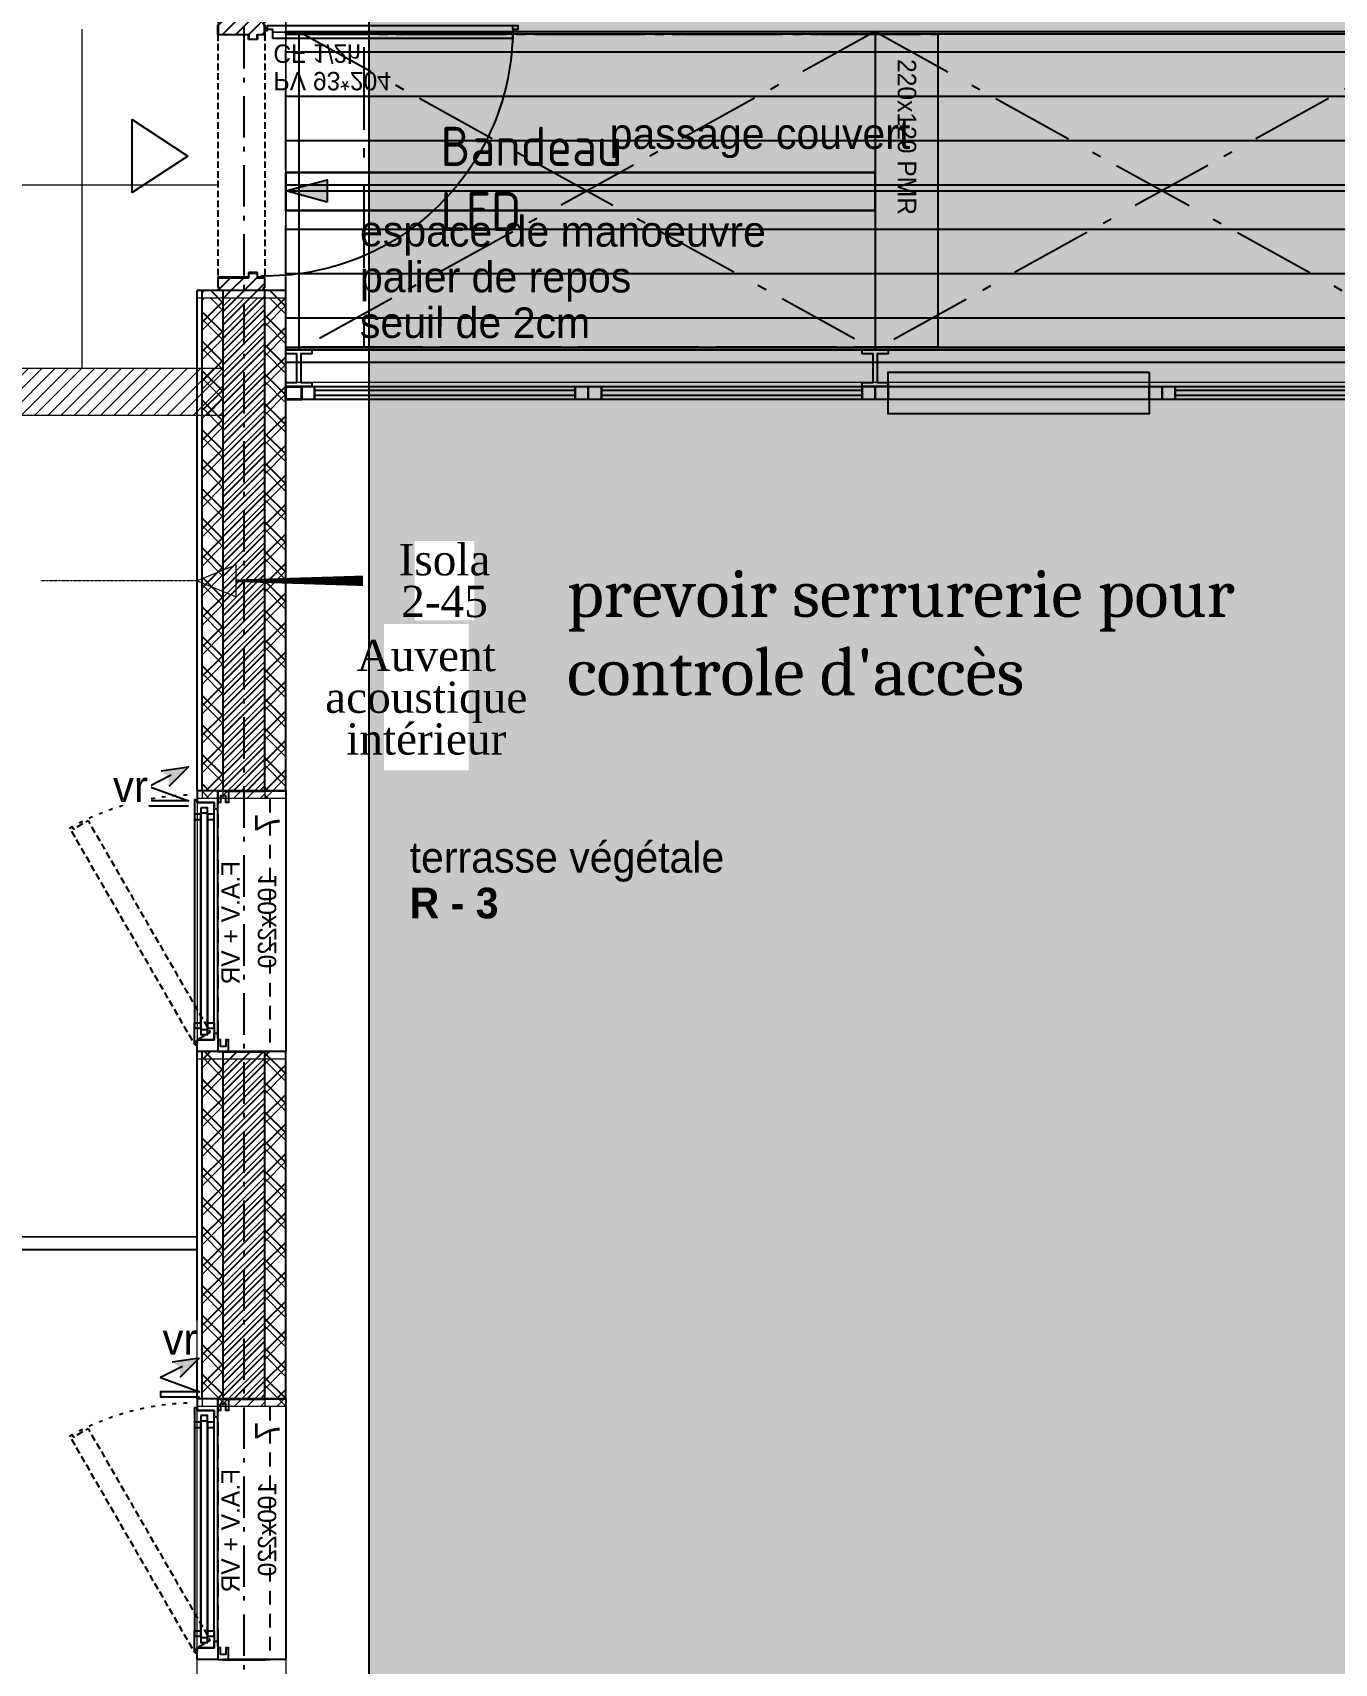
# Model space of a CAD drawing. Header units: centimetres. Extents: x 1724 to 19617, y -6503 to 8072.
# Drawn here: x 7541 to 8041, y 3653 to 4278 of the extents above; entities that cross this region are included whole.
import ezdxf

# ---------------------------------------------------------------- set-up
doc = ezdxf.new("R2010")
doc.units = ezdxf.units.CM
for name, pattern in [('ACAD_ISO03W100', [0.295276, 0.11811, -0.177165]), ('Style de ligne -13', [0.147638, 0.098425, -0.049213]), ('Style de ligne -14', [0.147638, 0.098425, -0.049213]), ('Style de ligne -15', [2.08328, 1.25, -0.41656, 0.13886, -0.27786]), ('Style de ligne -17', [0.347222, 0.20828, -0.138942]), ('Style de ligne -18', [0.164042, 0.054681, -0.109361]), ('Style de ligne -6', [1.04164, 0.625, -0.20828, 0.06943, -0.13893])]:
    doc.linetypes.add(name, pattern=pattern)
doc.layers.add('B GÈnÈral', color=7, linetype='Continuous', lineweight=5)
doc.layers.add('C ANNOTATIONS-prestations-1', color=7, linetype='Continuous', lineweight=5)
for name, color, linetype in [('B GÈnÈral_Hatch', 252, 'Continuous'), ('B Général', 252, 'Continuous'), ('C ANNOTATIONS-cotation_Hatch', 252, 'Continuous'), ('C ANNOTATIONS-prestations', 252, 'Continuous'), ('C ANNOTATIONS-texte', 252, 'Continuous'), ('D SURFACES-shab', 252, 'Continuous'), ('prlm-ELEC-CFO', 1, 'Continuous'), ('prlm-MOD', 64, 'Continuous'), ('prlm-VMC', 93, 'Continuous')]:
    doc.layers.add(name, color=color, linetype=linetype)
doc.layers.add('prlm-ZEROPLOT', color=254, linetype='Continuous', plot=False)
doc.styles.add('Eurostile', font='Eurosti.TTF')
doc.styles.add('Eurostile (bold)', font='Eurostib.TTF')
doc.styles.add('Eurostile (italic)', font='Eurostib.TTF')
doc.styles.add('prlm-elec-cfo', font='comic.ttf', dxfattribs={"height": 12})
doc.styles.add('prlm-mod', font='cambriaz.ttf', dxfattribs={"height": 18})
doc.styles.add('prlm-vmc', font='pala.ttf', dxfattribs={"height": 14})
doc.styles.get("Standard").update_dxf_attribs({"font": 'isocp.shx', "height": 15})
pattern_1 = [(135, (0, 0), (-5.656854, -5.656854), []), (225, (0, 0), (-5.656854, 5.656854), [])]
pattern_2 = [(45, (0, 0), (2.4253472, -2.6458333), [])]
pattern_3 = [(45, (0.0456, -2.938), (2.4253472, -2.6458333), [])]
pattern_4 = [(135, (0.046, -2.938), (-5.656854, -5.656854), []), (225, (0.046, -2.938), (-5.656854, 5.656854), [])]

# ---------------------------------------------------------------- blocks, each defined once
blk = doc.blocks.new('A n0.F 100x220 (all. vitrée fixe) + VR')
at = {"layer": 'B Général', "linetype": 'Continuous', "lineweight": 35}
for p, q in [((-50, 7), (-50, -9)), ((50, 7), (50, -9))]:
    blk.add_line(p, q, dxfattribs=at)
at = {"layer": 'B Général'}
blk.add_line((45, 9), (-45, 9), dxfattribs=at)
at = {"layer": 'B Général', "linetype": 'Style de ligne -14', "ltscale": 25.4, "flags": 128}
blk.add_lwpolyline([(-35.69, 65.82), (-36.19, 64.95), (-35.32, 64.45), (-38.57, 58.82), (42.63, 11.94), (45.88, 17.57), (46.75, 17.07), (47.25, 17.93)], close=True, dxfattribs=at)
at = {"layer": 'B Général', "flags": 128}
for points in [[(-43, 10.5), (-43, 9), (-50, 9), (-50, 17), (-45.5, 17), (-45.5, 10.5)], [(-43.5, 15.5), (43.5, 15.5), (43.5, 13), (-43.5, 13)], [(-41, 18), (41, 18), (41, 15.5), (-41, 15.5)], [(-41, 13), (41, 13), (41, 10.5), (-41, 10.5)], [(43, 10.5), (43, 9), (50, 9), (50, 17), (45.5, 17), (45.5, 10.5)], [(-50, 9), (-50, 5), (-45.5, 5), (-45.5, 6), (-48, 6), (-48, 8), (-45.5, 8), (-45.5, 9)], [(50, 9), (50, 5), (45.5, 5), (45.5, 6), (48, 6), (48, 8), (45.5, 8), (45.5, 9)]]:
    blk.add_lwpolyline(points, close=True, dxfattribs=at)
at = {"layer": 'B Général', "linetype": 'Continuous', "flags": 128}
for points in [[(-39, 15.5), (-41.5, 15.5), (-41.5, 13), (-39, 13), (-39, 10.5), (-45.5, 10.5), (-45.5, 17), (-46.5, 17), (-46.5, 18), (-39, 18)], [(39, 15.5), (41.5, 15.5), (41.5, 13), (39, 13), (39, 10.5), (45.5, 10.5), (45.5, 17), (46.5, 17), (46.5, 18), (39, 18)]]:
    blk.add_lwpolyline(points, close=True, dxfattribs=at)
at = {"layer": 'B Général', "linetype": 'Style de ligne -17', "ltscale": 25.4, "flags": 128}
blk.add_lwpolyline([(-50, 9), (50, 9), (50, -11), (-50, -11)], close=True, dxfattribs=at)
at = {"layer": 'B Général', "flags": 128}
blk.add_lwpolyline([(-50, -9), (-50, -17), (50, -17), (50, -9)], dxfattribs=at)
at = {"layer": 'B Général'}
blk.add_circle((47, 17.5), 0.5, dxfattribs=at)
at = {"layer": 'B Général', "linetype": 'Style de ligne -18', "ltscale": 25.4}
blk.add_arc((49, 17.5), 97.5, 150.29382, 179.70618, dxfattribs=at)
at = {"layer": 'B Général', "insert": (-23.11, 7.69), "char_height": 7.049, "attachment_point": 1, "line_spacing_factor": 0.895453, "style": 'Eurostile'}
blk.add_mtext('F.A.V + VR', dxfattribs=at)
at = {"layer": 'C ANNOTATIONS-prestations', "insert": (-41.15, -5.2), "char_height": 9.4, "attachment_point": 1, "rotation": 360, "line_spacing_factor": 0.895453, "style": 'Eurostile (bold)'}
blk.add_mtext('7', dxfattribs=at)
at = {"layer": 'C ANNOTATIONS-prestations', "insert": (0, -6.31), "char_height": 7.049, "width": 100, "attachment_point": 2, "rotation": 360, "line_spacing_factor": 0.895453, "style": 'Eurostile'}
blk.add_mtext('100x220', dxfattribs=at)
blk = doc.blocks.new('A n0.PV 93.204')
at = {"layer": 'B GÈnÈral_Hatch', "linetype": 'Continuous'}
h = blk.add_hatch(dxfattribs=at)
h.set_pattern_fill('50_BETON', color=256, style=0, pattern_type=2)
h.set_pattern_definition(pattern_2)
edge = h.paths.add_edge_path()
edge.add_line((-51.6, -8.95), (-50.94, -8.37))
edge.add_line((-50.94, -8.37), (-50.93, -8.36))
edge.add_arc((-50.79, -8.52), 0.2, 48.99091, 131.00909, ccw=False)
edge.add_line((-50.66, -8.36), (-50.65, -8.37))
edge.add_line((-50.65, -8.37), (-50.1, -8.86))
edge.add_line((-50.1, -8.86), (-50.1, -8.86))
edge.add_arc((-50.06, -8.82), 0.05, 228.99091, 270)
edge.add_line((-50.06, -8.87), (-50.06, -8.87))
edge.add_line((-50.06, -8.87), (-46.7, -8.87))
edge.add_line((-46.7, -8.87), (-46.69, -8.87))
edge.add_arc((-46.69, -8.83), 0.0435, 270, 360)
edge.add_line((-46.65, -8.83), (-46.65, 2.7))
edge.add_arc((-46.48, 2.7), 0.174, 90, 180, ccw=False)
edge.add_line((-46.48, 2.87), (-46.45, 2.87))
edge.add_line((-46.45, 2.87), (-44.9, 2.87))
edge.add_line((-44.9, 2.87), (-44.89, 2.87))
edge.add_arc((-44.89, 2.91), 0.0435, 270, 360)
edge.add_line((-44.85, 2.91), (-44.85, 5.96))
edge.add_arc((-44.89, 5.96), 0.0435, 0, 90)
edge.add_line((-44.89, 6), (-44.9, 6))
edge.add_line((-44.9, 6), (-46.45, 6))
edge.add_line((-46.45, 6), (-46.48, 6))
edge.add_arc((-46.48, 6.17), 0.174, 180, 270, ccw=False)
edge.add_line((-46.65, 6.17), (-46.65, 8.83))
edge.add_arc((-46.69, 8.83), 0.0435, 0, 90)
edge.add_line((-46.69, 8.87), (-46.7, 8.87))
edge.add_line((-46.7, 8.87), (-50.06, 8.87))
edge.add_line((-50.06, 8.87), (-50.06, 8.87))
edge.add_arc((-50.06, 8.82), 0.05, 90, 131.00909)
edge.add_line((-50.1, 8.86), (-50.1, 8.86))
edge.add_line((-50.1, 8.86), (-50.65, 8.37))
edge.add_line((-50.65, 8.37), (-50.66, 8.37))
edge.add_arc((-50.79, 8.52), 0.2, 233.09668, 311.00909, ccw=False)
edge.add_line((-50.91, 8.36), (-50.92, 8.36))
edge.add_line((-50.92, 8.36), (-51.44, 8.81))
edge.add_line((-51.44, 8.81), (-51.44, 8.81))
edge.add_line((-51.44, 8.81), (-51.6, 8.95))
edge.add_line((-51.6, 8.95), (-51.6, -8.95))
h = blk.add_hatch(dxfattribs=at)
h.set_pattern_fill('50_BETON', color=256, style=0, pattern_type=2)
h.set_pattern_definition(pattern_2)
edge = h.paths.add_edge_path()
edge.add_line((51.6, -8.95), (50.94, -8.37))
edge.add_line((50.94, -8.37), (50.93, -8.36))
edge.add_arc((50.79, -8.52), 0.2, 48.99091, 131.00909)
edge.add_line((50.66, -8.36), (50.65, -8.37))
edge.add_line((50.65, -8.37), (50.1, -8.86))
edge.add_line((50.1, -8.86), (50.1, -8.86))
edge.add_arc((50.06, -8.82), 0.05, 270, 311.00909, ccw=False)
edge.add_line((50.06, -8.87), (50.06, -8.87))
edge.add_line((50.06, -8.87), (46.7, -8.87))
edge.add_line((46.7, -8.87), (46.69, -8.87))
edge.add_arc((46.69, -8.83), 0.0435, 180, 270, ccw=False)
edge.add_line((46.65, -8.83), (46.65, 2.7))
edge.add_arc((46.48, 2.7), 0.174, 0, 90)
edge.add_line((46.48, 2.87), (46.45, 2.87))
edge.add_line((46.45, 2.87), (44.9, 2.87))
edge.add_line((44.9, 2.87), (44.89, 2.87))
edge.add_arc((44.89, 2.91), 0.0435, 180, 270, ccw=False)
edge.add_line((44.85, 2.91), (44.85, 5.96))
edge.add_arc((44.89, 5.96), 0.0435, 90, 180, ccw=False)
edge.add_line((44.89, 6), (44.9, 6))
edge.add_line((44.9, 6), (46.45, 6))
edge.add_line((46.45, 6), (46.48, 6))
edge.add_arc((46.48, 6.17), 0.174, 270, 360)
edge.add_line((46.65, 6.17), (46.65, 8.83))
edge.add_arc((46.69, 8.83), 0.0435, 90, 180, ccw=False)
edge.add_line((46.69, 8.87), (46.7, 8.87))
edge.add_line((46.7, 8.87), (50.06, 8.87))
edge.add_line((50.06, 8.87), (50.06, 8.87))
edge.add_arc((50.06, 8.82), 0.05, 48.99091, 90, ccw=False)
edge.add_line((50.1, 8.86), (50.1, 8.86))
edge.add_line((50.1, 8.86), (50.65, 8.37))
edge.add_line((50.65, 8.37), (50.66, 8.37))
edge.add_arc((50.79, 8.52), 0.2, 228.99091, 306.90332)
edge.add_line((50.91, 8.36), (50.92, 8.36))
edge.add_line((50.92, 8.36), (51.44, 8.81))
edge.add_line((51.44, 8.81), (51.44, 8.81))
edge.add_line((51.44, 8.81), (51.6, 8.95))
edge.add_line((51.6, 8.95), (51.6, -8.95))
at = {"layer": 'B Général', "linetype": 'Continuous'}
for p, q in [((47.5, 12), (47.64, 104)), ((48.51, 104), (50.01, 104))]:
    blk.add_line(p, q, dxfattribs=at)
at = {"layer": 'B Général', "linetype": 'Style de ligne -13', "ltscale": 25.4}
for p, q in [((46.7, 9), (-46.7, 9)), ((46.7, -9), (-46.7, -9))]:
    blk.add_line(p, q, dxfattribs=at)
at = {"layer": 'B Général', "linetype": 'Continuous', "flags": 128}
for points in [[(45, 12), (48.5, 12), (48.5, 10), (50, 10), (50.01, 106), (48.51, 106), (48.51, 104), (45.01, 104)], [(0, -20.5), (-14, -41.85), (14, -41.85)]]:
    blk.add_lwpolyline(points, close=True, dxfattribs=at)
for points in [[(-46.5, 8.83), (-46.5, 6.17, 0.414214), (-46.46, 6.13), (-46.45, 6.13), (-44.9, 6.13), (-44.87, 6.13, -0.414214), (-44.7, 5.96), (-44.7, 2.91, -0.414214), (-44.87, 2.74), (-44.9, 2.74), (-46.45, 2.74), (-46.46, 2.74, 0.414214), (-46.5, 2.7), (-46.5, -8.83, -0.414214), (-46.67, -9), (-46.7, -9), (-50.06, -9), (-50.07, -9, -0.18087), (-50.2, -8.95), (-50.2, -8.95), (-50.76, -8.47), (-50.76, -8.46, 0.373975), (-50.83, -8.46), (-50.83, -8.47), (-51.49, -9.04), (-51.6, -8.95), (-50.94, -8.37), (-50.93, -8.36, -0.373975), (-50.66, -8.36), (-50.65, -8.37), (-50.1, -8.86), (-50.1, -8.86, 0.18087), (-50.06, -8.87), (-50.06, -8.87), (-46.7, -8.87), (-46.69, -8.87, 0.414214), (-46.65, -8.83), (-46.65, 2.7, -0.414214), (-46.48, 2.87), (-46.45, 2.87), (-44.9, 2.87), (-44.89, 2.87, 0.414214), (-44.85, 2.91), (-44.85, 5.96, 0.414214), (-44.89, 6), (-44.9, 6), (-46.45, 6), (-46.48, 6, -0.414214), (-46.65, 6.17), (-46.65, 8.83, 0.414214), (-46.69, 8.87), (-46.7, 8.87), (-50.06, 8.87), (-50.06, 8.87, 0.18087), (-50.1, 8.86), (-50.1, 8.86), (-50.65, 8.37), (-50.66, 8.37, -0.353689), (-50.91, 8.36), (-50.92, 8.36), (-51.44, 8.81), (-51.44, 8.81), (-51.6, 8.95), (-51.49, 9.04), (-50.88, 8.51, 0.385556), (-50.77, 8.46), (-50.76, 8.47), (-50.2, 8.95), (-50.2, 8.95, -0.18087), (-50.07, 9), (-50.06, 9), (-46.7, 9), (-46.67, 9, -0.414214)], [(46.5, 8.83), (46.5, 6.17, -0.414214), (46.46, 6.13), (46.45, 6.13), (44.9, 6.13), (44.87, 6.13, 0.414214), (44.7, 5.96), (44.7, 2.91, 0.414214), (44.87, 2.74), (44.9, 2.74), (46.45, 2.74), (46.46, 2.74, -0.414214), (46.5, 2.7), (46.5, -8.83, 0.414214), (46.67, -9), (46.7, -9), (50.06, -9), (50.07, -9, 0.18087), (50.2, -8.95), (50.2, -8.95), (50.76, -8.47), (50.76, -8.46, -0.373975), (50.83, -8.46), (50.83, -8.47), (51.49, -9.04), (51.6, -8.95), (50.94, -8.37), (50.93, -8.36, 0.373975), (50.66, -8.36), (50.65, -8.37), (50.1, -8.86), (50.1, -8.86, -0.18087), (50.06, -8.87), (50.06, -8.87), (46.7, -8.87), (46.69, -8.87, -0.414214), (46.65, -8.83), (46.65, 2.7, 0.414214), (46.48, 2.87), (46.45, 2.87), (44.9, 2.87), (44.89, 2.87, -0.414214), (44.85, 2.91), (44.85, 5.96, -0.414214), (44.89, 6), (44.9, 6), (46.45, 6), (46.48, 6, 0.414214), (46.65, 6.17), (46.65, 8.83, -0.414214), (46.69, 8.87), (46.7, 8.87), (50.06, 8.87), (50.06, 8.87, -0.18087), (50.1, 8.86), (50.1, 8.86), (50.65, 8.37), (50.66, 8.37, 0.353689), (50.91, 8.36), (50.92, 8.36), (51.44, 8.81), (51.44, 8.81), (51.6, 8.95), (51.49, 9.04), (50.88, 8.51, -0.385556), (50.77, 8.46), (50.76, 8.47), (50.2, 8.95), (50.2, 8.95, 0.18087), (50.07, 9), (50.06, 9), (46.7, 9), (46.67, 9, 0.414214)]]:
    blk.add_lwpolyline(points, format="xyb", close=True, dxfattribs=at)
at = {"layer": 'B Général', "linetype": 'Continuous'}
blk.add_circle((48.5, 9.5), 0.5, dxfattribs=at)
blk.add_arc((48.5, 9.5), 94.5, 90, 181.23226, dxfattribs=at)
at = {"layer": 'C ANNOTATIONS-prestations', "insert": (25.19, 12.23), "char_height": 7.049, "attachment_point": 1, "rotation": 90, "line_spacing_factor": 0.895453, "style": 'Eurostile'}
blk.add_mtext('PV 93*204\\PCF 1/2h', dxfattribs=at)
blk = doc.blocks.new('B n0.Groupe-3-1')
at = {"layer": 'B GÈnÈral_Hatch', "linetype": 'Continuous'}
h = blk.add_hatch(dxfattribs=at)
h.set_pattern_fill('H_BETON', color=256, style=0, pattern_type=2)
h.set_pattern_definition([(-142.125016, (18.52, 3.53), (43.711712, -46.2287), [20.111606, -70.00223]), (-46.60301, (18.52, 3.53), (74.898574, 50.106956), [10.136317, -53.486058]), (-168.134205, (25.97, -3.92), (43.228758, -46.146754), [23.831505, -66.28233]), (-45, (74.487, 21.94), (26.147215, 36.693991), [3.741977, -41.314941]), (28.99596, (32.19, 40.13), (42.295787, -18.189762), [4.249871, -37.596046]), (-23.19859, (33.07, 39.688), (10.649274, 43.780348), [6.716635, -38.340283]), (-45.273068, (35.91, 42.19), (26.321799, 36.568959), [6.623501, -39.417796]), (-170.53768, (0, 0), (58.64547, -170.41925), [10.72895, -169.49872]), (-107.353786, (-22.49, 19.844), (44.637211, -6.135573), [7.392084, -37.664834]), (-54.46244, (-22.49, 19.844), (45.861128, -6.173661), [7.586823, -37.470095]), (179.84497, (-18.991, 13.656), (41.80673, -21.85841), [5.2623915, -34.296323])])
h.paths.add_polyline_path([(117978.58, -121114.33), (118371.01, -121114.33), (118371.01, -122656.33), (117978.58, -122656.33)])
at = {"layer": 'B Général', "linetype": 'Continuous', "lineweight": 20, "flags": 128}
for points in [[(118410.58, -122696.33), (118410.58, -121074.33), (117946.58, -121074.33), (117946.58, -122450.33), (117938.58, -122450.33), (117938.58, -122696.33)], [(117978.58, -122656.33), (117978.58, -121114.33), (118371.01, -121114.33), (118371.01, -122656.33)]]:
    blk.add_lwpolyline(points, close=True, dxfattribs=at)
at = {"layer": 'B Général', "linetype": 'Continuous', "flags": 128}
blk.add_lwpolyline([(117978.58, -121114.33), (118371.01, -121114.33), (118371.01, -122656.33), (117978.58, -122656.33)], close=True, dxfattribs=at)
blk = doc.blocks.new('B n0.Groupe-46-1')
at = {"layer": 'B Général'}
blk.add_blockref('B n0.Groupe-3-1', (0, 0), dxfattribs=at)
at = {"layer": 'C ANNOTATIONS-texte', "insert": (117994.08, -121999.89), "char_height": 11.7593, "width": 402.5158, "attachment_point": 1, "line_spacing_factor": 0.894578, "style": 'Eurostile'}
blk.add_mtext('terrasse végétale \\P{\\fEurostile|b1|i0|c0|p0;R - 3}', dxfattribs=at)
blk = doc.blocks.new('B n0.Groupe-116-1')
at = {"layer": 'B GÈnÈral_Hatch', "linetype": 'Continuous'}
h = blk.add_hatch(dxfattribs=at)
h.set_pattern_fill('PLATELAGE BOIS', color=256, angle=90, style=0, pattern_type=2)
h.set_pattern_definition([(180, (118571.579, -121750.306), (1e-15, 17), [])])
h.paths.add_polyline_path([(117946.58, -121675.23), (119272.58, -121675.23), (119272.58, -121823.73), (117946.58, -121823.73)])
at = {"layer": 'C ANNOTATIONS-cotation_Hatch', "linetype": 'Continuous'}
blk.add_hatch(color=250, dxfattribs=at).paths.add_polyline_path([(118212.45, -121754.48), (118196.58, -121750.23), (118212.45, -121745.97)])
at = {"layer": 'B Général', "linetype": 'Continuous'}
for p, q in [((117951.58, -121689.23), (117951.58, -121811.23)), ((118172.57, -121689.23), (118172.58, -121811.23)), ((118196.58, -121690.23), (118196.58, -121810.23))]:
    blk.add_line(p, q, dxfattribs=at)
at = {"layer": 'B Général', "linetype": 'Style de ligne -15', "ltscale": 25.4}
for p, q in [((117951.58, -121689.23), (118172.58, -121811.23)), ((118172.58, -121689.23), (117951.58, -121811.23)), ((118172.58, -121689.23), (118392.58, -121811.23)), ((118392.58, -121689.23), (118172.58, -121811.23))]:
    blk.add_line(p, q, dxfattribs=at)
at = {"layer": 'B Général', "linetype": 'Continuous', "lineweight": 18, "flags": 128}
blk.add_lwpolyline([(117946.58, -121675.23), (119272.58, -121675.23), (119272.58, -121823.73), (117946.58, -121823.73)], close=True, dxfattribs=at)
at = {"layer": 'B Général', "linetype": 'Continuous', "flags": 128}
for points in [[(117946.58, -121690.23), (117946.58, -121689.23), (119277.59, -121689.23), (119277.59, -121690.23)], [(119277.59, -121810.23), (119277.59, -121811.23), (117946.58, -121811.23), (117946.58, -121810.23)], [(117956.58, -121825.23), (117946.58, -121825.23), (117946.58, -121823.73), (117950.83, -121823.73), (117950.83, -121812.73), (117946.58, -121812.73), (117946.58, -121811.23), (117956.58, -121811.23), (117956.58, -121812.73), (117952.33, -121812.73), (117952.33, -121823.73), (117956.58, -121823.73)], [(118177.58, -121825.23), (118167.58, -121825.23), (118167.58, -121823.73), (118171.83, -121823.73), (118171.83, -121812.73), (118167.58, -121812.73), (118167.58, -121811.23), (118177.58, -121811.23), (118177.58, -121812.73), (118173.33, -121812.73), (118173.33, -121823.73), (118177.58, -121823.73)]]:
    blk.add_lwpolyline(points, close=True, dxfattribs=at)
blk = doc.blocks.new('B n0.naco')
at = {"layer": 'B Général', "linetype": 'Continuous', "flags": 128}
for points in [[(50, 8), (50, -8), (-50, -8), (-50, 8)], [(-50, 2.5), (-50, -2.5), (-55, -2.5), (-55, 2.5)], [(-49.94, 2.5), (50, 2.5), (50, -2.5), (-49.94, -2.5)], [(55, 2.5), (55, -2.5), (50, -2.5), (50, 2.5)]]:
    blk.add_lwpolyline(points, close=True, dxfattribs=at)
blk = doc.blocks.new('B n0.Groupe-117-1')
at = {"layer": 'B Général', "linetype": 'Continuous', "flags": 128}
for points in [[(-50, 2.5), (-50, -2.5), (-55, -2.5), (-55, 2.5)], [(-50, 2.5), (50, 2.5), (50, -2.5), (-50, -2.5)], [(50, 1), (50, -1), (-50, -1), (-50, 1)], [(55, 2.5), (55, -2.5), (50, -2.5), (50, 2.5)]]:
    blk.add_lwpolyline(points, close=True, dxfattribs=at)
blk = doc.blocks.new('B n0.chassis fixe passerelle')
at = {"layer": 'B Général'}
blk.add_blockref('B n0.Groupe-117-1', (0, 0), dxfattribs=at)
blk = doc.blocks.new('B n0.Groupe-120-1')
at = {"layer": 'B Général'}
for name, p in [('B n0.chassis fixe passerelle', (118007.58, -121827.73)), ('B n0.chassis fixe passerelle', (118117.58, -121827.73)), ('B n0.naco', (118227.58, -121827.73)), ('B n0.chassis fixe passerelle', (118337.58, -121827.73))]:
    blk.add_blockref(name, p, dxfattribs=at)
blk = doc.blocks.new('B n0.Rectangle 220.120 PMR')
at = {"layer": 'B Général', "linetype": 'Style de ligne -15', "ltscale": 25.4, "flags": 128}
blk.add_lwpolyline([(-60, 110), (60, 110), (60, -110), (-60, -110)], close=True, dxfattribs=at)
at = {"layer": 'B Général', "insert": (-20.59, 98.12), "char_height": 7.0556, "attachment_point": 5, "line_spacing_factor": 0.894578, "style": 'Eurostile (italic)'}
blk.add_mtext('220x120 PMR', dxfattribs=at)
blk = doc.blocks.new('B n0.Groupe-121-1')
at = {"layer": 'B GÈnÈral_Hatch', "linetype": 'Continuous'}
blk.add_hatch(color=250, dxfattribs=at).paths.add_polyline_path([(117962.45, -121754.56), (117946.58, -121750.31), (117962.45, -121746.05)])
at = {"layer": 'B Général', "linetype": 'Continuous'}
blk.add_line((117946.58, -121750.31), (119196.58, -121750.31), dxfattribs=at)
at = {"layer": 'B Général', "linetype": 'Style de ligne -15', "lineweight": 25, "ltscale": 25.4, "flags": 128}
blk.add_lwpolyline([(117946.58, -121690.23), (118196.58, -121690.23), (118196.58, -121810.23), (117946.58, -121810.23)], close=True, dxfattribs=at)
at = {"layer": 'B Général', "linetype": 'Continuous', "flags": 128}
for points in [[(117962.45, -121754.56), (117946.58, -121750.31), (117962.45, -121746.05)], [(117946.58, -121811.23), (119277.58, -121811.23), (119277.58, -121830.23), (117946.58, -121830.23)]]:
    blk.add_lwpolyline(points, close=True, dxfattribs=at)
at = {"layer": 'B Général', "linetype": 'Continuous', "lineweight": 35, "flags": 128}
blk.add_lwpolyline([(117946.58, -121825.23), (117952.58, -121825.23), (117952.58, -121830.23), (117946.58, -121830.23)], close=True, dxfattribs=at)
at = {"layer": 'B Général'}
for name in ['B n0.Groupe-120-1', 'B n0.Groupe-116-1']:
    blk.add_blockref(name, (0, 0), dxfattribs=at)
at = {"layer": 'B Général', "rotation": 270}
blk.add_blockref('B n0.Rectangle 220.120 PMR', (118086.58, -121750.23), dxfattribs=at)
at = {"layer": 'B Général', "insert": (117975.04, -121759.82), "char_height": 11.7593, "attachment_point": 1, "rotation": 359.94239, "line_spacing_factor": 0.894578, "style": 'Eurostile'}
blk.add_mtext('espace de manoeuvre\\Ppalier de repos\\Pseuil de 2cm', dxfattribs=at)
blk = doc.blocks.new('xi.ea')
at = {"layer": 'prlm-VMC', "color": 0, "linetype": 'ByBlock', "lineweight": 5, "flags": 128}
blk.add_lwpolyline([(-6.17, -15), (6.17, -15), (0, 0)], close=True, dxfattribs=at)
at = {"layer": 'prlm-VMC', "color": 0, "linetype": 'ByBlock', "lineweight": -2, "flags": 128}
blk.add_lwpolyline([(0, -15, 1, 4, 0), (0, -63.63, 1, 1, 0)], format="xyseb", dxfattribs=at)
at = {"layer": 'prlm-VMC', "color": 0, "linetype": 'ByBlock', "lineweight": 5}
blk.add_solid([(0, 0), (6.17, -15), (-6.17, -15), (0, 0)], dxfattribs=at)
at = {"layer": 'prlm-ZEROPLOT', "color": 250, "linetype": 'ACAD_ISO03W100', "lineweight": 0, "ltscale": 0.2}
blk.add_lwpolyline([(0, 0), (0, 60)], dxfattribs=at)
blk = doc.blocks.new('xi.VR')
at = {"layer": 'prlm-ELEC-CFO', "lineweight": 5}
blk.add_hatch(color=0, dxfattribs=at).paths.add_polyline_path([(-3, 6), (-0.1, 3.7), (0, 0), (7.5, 7.5)])
at = {"layer": 'prlm-ELEC-CFO', "color": 0}
for points in [[(-3, 6), (7.5, 7.5), (0, 0)], [(0.95, 4.23), (-7.5, 0), (7.5, -5.5), (-7.5, -5.5), (-7.5, -7.5), (7.5, -7.5)]]:
    blk.add_lwpolyline(points, dxfattribs=at)

msp = doc.modelspace()

# ---------------------------------------------------------------- hatches: boundary and pattern name
at = {"layer": 'B GÈnÈral', "linetype": 'Continuous', "lineweight": 5, "true_color": 0x808080}
h = msp.add_hatch(dxfattribs=at)
h.set_pattern_fill('02_ISOLANT', color=8, angle=90, style=0, pattern_type=2)
h.set_pattern_definition(pattern_4)
h.paths.add_polyline_path([(7606.53, 3984.523), (7614.53, 3984.523), (7614.53, 4176.251), (7606.53, 4176.251)])
at = {"layer": 'B GÈnÈral', "linetype": 'Continuous', "lineweight": 5}
h = msp.add_hatch(dxfattribs=at)
h.set_pattern_fill('50_BETON', style=0, pattern_type=2)
h.set_pattern_definition(pattern_3)
h.paths.add_polyline_path([(7614.53, 3984.523), (7630.53, 3984.523), (7630.53, 4176.251), (7614.53, 4176.251)])
at = {"layer": 'B GÈnÈral', "linetype": 'Continuous', "lineweight": 5, "true_color": 0x808080}
h = msp.add_hatch(dxfattribs=at)
h.set_pattern_fill('02_ISOLANT', color=8, angle=90, style=0, pattern_type=2)
h.set_pattern_definition(pattern_4)
h.paths.add_polyline_path([(7630.53, 3984.523), (7638.53, 3984.523), (7638.53, 4176.251), (7630.53, 4176.251)])
at = {"layer": 'B GÈnÈral', "linetype": 'Continuous', "lineweight": 5}
h = msp.add_hatch(dxfattribs=at)
h.set_pattern_fill('50_BETON', style=0, pattern_type=2)
h.set_pattern_definition(pattern_3)
h.paths.add_polyline_path([(6692.899, 4149.451), (6692.899, 4131.451), (7614.53, 4131.451), (7614.53, 4149.451)])
h = msp.add_hatch(dxfattribs=at)
h.set_pattern_fill('50_BETON', style=0, pattern_type=2)
h.set_pattern_definition(pattern_3)
h.paths.add_polyline_path([(7614.53, 3751.436), (7630.53, 3751.436), (7630.53, 3884.523), (7614.53, 3884.523)])
at = {"layer": 'B GÈnÈral', "linetype": 'Continuous', "lineweight": 5, "true_color": 0x808080}
h = msp.add_hatch(dxfattribs=at)
h.set_pattern_fill('02_ISOLANT', color=8, angle=90, style=0, pattern_type=2)
h.set_pattern_definition(pattern_4)
h.paths.add_polyline_path([(7630.53, 3751.436), (7638.53, 3751.436), (7638.53, 3884.523), (7630.53, 3884.523)])
at = {"layer": 'B GÈnÈral_Hatch', "linetype": 'Continuous'}
h = msp.add_hatch(dxfattribs=at)
h.set_pattern_fill('02_ISOLANT', color=256, angle=90, style=0, pattern_type=2)
h.set_pattern_definition(pattern_1)
h.paths.add_polyline_path([(7606.484, 3987.461), (7614.484, 3987.461), (7614.484, 4179.189), (7606.484, 4179.189)])
h = msp.add_hatch(dxfattribs=at)
h.set_pattern_fill('50_BETON', color=256, style=0, pattern_type=2)
h.set_pattern_definition(pattern_2)
h.paths.add_polyline_path([(7614.484, 3987.461), (7630.484, 3987.461), (7630.484, 4179.189), (7614.484, 4179.189)])
h = msp.add_hatch(dxfattribs=at)
h.set_pattern_fill('02_ISOLANT', color=256, angle=90, style=0, pattern_type=2)
h.set_pattern_definition(pattern_1)
h.paths.add_polyline_path([(7630.484, 3987.461), (7638.484, 3987.461), (7638.484, 4179.189), (7630.484, 4179.189)])
h = msp.add_hatch(dxfattribs=at)
h.set_pattern_fill('02_ISOLANT', color=256, angle=90, style=0, pattern_type=2)
h.set_pattern_definition(pattern_1)
h.paths.add_polyline_path([(7606.484, 3754.374), (7614.484, 3754.374), (7614.484, 3887.461), (7606.484, 3887.461)])
h = msp.add_hatch(dxfattribs=at)
h.set_pattern_fill('50_BETON', color=256, style=0, pattern_type=2)
h.set_pattern_definition(pattern_2)
h.paths.add_polyline_path([(7614.484, 3754.374), (7630.484, 3754.374), (7630.484, 3887.461), (7614.484, 3887.461)])
h = msp.add_hatch(dxfattribs=at)
h.set_pattern_fill('02_ISOLANT', color=256, angle=90, style=0, pattern_type=2)
h.set_pattern_definition(pattern_1)
h.paths.add_polyline_path([(7630.484, 3754.374), (7638.484, 3754.374), (7638.484, 3887.461), (7630.484, 3887.461)])

# ---------------------------------------------------------------- linework, layer by layer
at = {"layer": 'B Général', "linetype": 'Style de ligne -6', "ltscale": 25.4}
msp.add_line((7622.484, 3285.389), (7622.484, 5820.389), dxfattribs=at)
at = {"layer": 'B Général', "linetype": 'Continuous'}
for p, q in [((7604.484, 3987.461), (7604.484, 4179.189)), ((7638.484, 4179.189), (7604.484, 4179.189)), ((7604.484, 3987.461), (7604.484, 4179.189)), ((7606.484, 3987.461), (7606.484, 4179.189)), ((7606.484, 3987.461), (7606.484, 4179.189)), ((7614.484, 3987.461), (7614.484, 4179.189)), ((7630.484, 3987.461), (7630.484, 4179.189)), ((7638.484, 3987.461), (7638.484, 4179.189)), ((7638.484, 3987.461), (7638.484, 4179.189)), ((7638.484, 3987.461), (7604.484, 3987.461)), ((7604.484, 3754.374), (7604.484, 3887.461)), ((7638.484, 3887.461), (7604.484, 3887.461)), ((7604.484, 3754.374), (7604.484, 3887.461)), ((7606.484, 3754.374), (7606.484, 3887.461)), ((7606.484, 3754.374), (7606.484, 3887.461)), ((7614.484, 3754.374), (7614.484, 3887.461)), ((7630.484, 3754.374), (7630.484, 3887.461)), ((7638.484, 3754.374), (7638.484, 3887.461)), ((7638.484, 3754.374), (7638.484, 3887.461)), ((7638.484, 3754.374), (7604.484, 3754.374))]:
    msp.add_line(p, q, dxfattribs=at)
at = {"layer": 'B Général', "linetype": 'Continuous', "lineweight": 18}
for p, q in [((7614.484, 3987.461), (7614.484, 4179.189)), ((7630.484, 3987.461), (7630.484, 4179.189)), ((7614.484, 3754.374), (7614.484, 3887.461)), ((7630.484, 3754.374), (7630.484, 3887.461))]:
    msp.add_line(p, q, dxfattribs=at)
at = {"layer": 'B Général', "color": 7, "linetype": 'Continuous', "lineweight": 5}
for p, q in [((7604.53, 3984.523), (7604.53, 4176.251)), ((7606.53, 3984.523), (7606.53, 4176.251)), ((7606.53, 3984.523), (7606.53, 4176.251)), ((7614.53, 3984.523), (7614.53, 4176.251)), ((7630.53, 3984.523), (7630.53, 4176.251)), ((7638.53, 3984.523), (7638.53, 4176.251)), ((6692.899, 4149.451), (7614.53, 4149.451)), ((6692.899, 4131.451), (7614.53, 4131.451)), ((7614.53, 3751.436), (7614.53, 3884.523)), ((7630.53, 3751.436), (7630.53, 3884.523)), ((7638.53, 3751.436), (7638.53, 3884.523)), ((7314.53, 3816.436), (7604.53, 3816.436)), ((7309.53, 3811.436), (7604.53, 3811.436))]:
    msp.add_line(p, q, dxfattribs=at)
at = {"layer": 'B Général', "color": 7, "linetype": 'Continuous', "lineweight": 13}
for p, q in [((7638.53, 4176.251), (7604.53, 4176.251)), ((7604.53, 3984.523), (7604.53, 4176.251)), ((7638.53, 3984.523), (7638.53, 4176.251)), ((7638.53, 3984.523), (7604.53, 3984.523)), ((7638.53, 3884.523), (7604.53, 3884.523)), ((7638.53, 3751.436), (7638.53, 3884.523)), ((7314.53, 3816.436), (7604.53, 3816.436)), ((7309.53, 3811.436), (7604.53, 3811.436)), ((7638.53, 3751.436), (7604.53, 3751.436))]:
    msp.add_line(p, q, dxfattribs=at)
at = {"layer": 'B Général', "color": 7, "linetype": 'Continuous', "lineweight": 18}
for p, q in [((7614.53, 3984.523), (7614.53, 4176.251)), ((7630.53, 3984.523), (7630.53, 4176.251)), ((6692.899, 4149.451), (7614.53, 4149.451)), ((6692.899, 4131.451), (7614.53, 4131.451)), ((7614.53, 3751.436), (7614.53, 3884.523)), ((7630.53, 3751.436), (7630.53, 3884.523))]:
    msp.add_line(p, q, dxfattribs=at)
at = {"layer": 'prlm-ELEC-CFO', "lineweight": 30}
msp.add_lwpolyline([(7638.484, 4224.407), (7864.482, 4224.416), (7864.482, 4209.88), (7638.484, 4209.88), (7638.484, 4224.407)], dxfattribs=at)

# ---------------------------------------------------------------- block references
at = {"layer": 'B Général'}
for name in ['B n0.Groupe-46-1', 'B n0.Groupe-121-1']:
    msp.add_blockref(name, (-110308.095, 125967.714), dxfattribs=at)
at = {"layer": 'B Général', "xscale": -1}
for name, p, rotation in [('A n0.PV 93.204', (7621.484, 4230.789), 270), ('A n0.F 100x220 (all. vitrée fixe) + VR', (7621.484, 3937.461), 90), ('A n0.F 100x220 (all. vitrée fixe) + VR', (7621.484, 3704.374), 90)]:
    msp.add_blockref(name, p, dxfattribs=dict(at, rotation=rotation))
at = {"layer": 'prlm-ELEC-CFO'}
for p in [(7593.654, 3989.137), (7597.927, 3762.556)]:
    msp.add_blockref('xi.VR', p, dxfattribs=at)
at = {"layer": 'prlm-VMC', "rotation": 90}
msp.add_blockref('xi.ea', (7604.484, 4067.945), dxfattribs=at)

# ---------------------------------------------------------------- texts
at = {"layer": 'C ANNOTATIONS-texte', "insert": (7762.654, 4245.264), "char_height": 11.74778, "width": 159.25789, "attachment_point": 1, "rotation": 0, "line_spacing_factor": 0.895453, "style": 'Eurostile'}
msp.add_mtext('passage couvert', dxfattribs=at)
at = {"layer": 'prlm-ELEC-CFO', "lineweight": 30, "insert": (7697.82, 4242), "char_height": 15, "width": 0.57213, "attachment_point": 1}
msp.add_mtext('{Bandeau LED}', dxfattribs=at)
at = {"layer": 'prlm-MOD', "insert": (7746.332, 4072.053), "char_height": 18, "attachment_point": 1, "style": 'prlm-mod'}
msp.add_mtext_dynamic_manual_height_columns("prevoir serrurerie pour controle d'accès", width=299.02121, gutter_width=75, heights=[0], dxfattribs=at)

# ---------------------------------------------------------------- next in the draw order: texts
at = {"layer": 'prlm-ELEC-CFO', "lineweight": 20, "char_height": 12, "attachment_point": 5, "line_spacing_factor": 0.8, "style": 'prlm-elec-cfo', "bg_fill": 3, "box_fill_scale": 1.1, "bg_fill_color": 256, "bg_fill_transparency": 0}
for insert in [(7578.937, 3989.137), (7597.924, 3777.274)]:
    msp.add_mtext('vr', dxfattribs=dict(at, insert=insert))
at = {"layer": 'prlm-VMC', "insert": (7692.342, 4023.232), "char_height": 12, "width": 20.51, "attachment_point": 5, "line_spacing_factor": 0.8, "style": 'prlm-vmc', "bg_fill": 2}
msp.add_mtext('Auvent acoustique intérieur', dxfattribs=at)

# ---------------------------------------------------------------- next in the draw order: hatches: boundary and pattern name
at = {"layer": 'B GÈnÈral', "linetype": 'Continuous', "lineweight": 5, "true_color": 0x808080}
h = msp.add_hatch(dxfattribs=at)
h.set_pattern_fill('02_ISOLANT', color=8, angle=90, style=0, pattern_type=2)
h.set_pattern_definition(pattern_4)
h.paths.add_polyline_path([(7606.53, 3751.436), (7614.53, 3751.436), (7614.53, 3884.523), (7606.53, 3884.523)])
at = {"layer": 'C ANNOTATIONS-prestations-1', "linetype": 'Continuous', "lineweight": 9, "true_color": 0x989898}
h = msp.add_hatch(dxfattribs=at)
h.set_pattern_fill('DALETTES TERRASSE 50X50', color=252, scale=1.406016, style=0, pattern_type=2)
h.set_pattern_definition([(0, (4678.046, 4149.45), (4e-15, -70.3008), []), (270, (4678.046, 4149.45), (70.3008, 0), [])])
h.paths.add_polyline_path([(5175.064, 2609.351), (5175.076, 3514.451), (5185.098, 3514.451), (5185.087, 4149.451), (7612.53, 4149.451), (7612.53, 4279.451), (5150.087, 4279.451), (5150.087, 4684.951), (5020.01, 4685.039), (5020.01, 4327.451), (4835.01, 4327.451), (4835.01, 4214.95), (4875.884, 4156.927), (4911.686, 4097.061), (4942.417, 4035.352), (4968.077, 3971.801), (4988.667, 3906.408), (5004.185, 3839.172), (5014.632, 3770.094), (5020.008, 3699.174), (5020.008, 3425.401), (4986.156, 3334.878), (4944.546, 3240.451), (4343.119, 3240.451), (4343.119, 3192.545), (4272.488, 3192.545), (4272.488, 3240.451), (3830.996, 3240.451), (3830.995, 2607.579), (4677.01, 2608.695), (4677.01, 2660.465), (4743.01, 2660.465), (4743.01, 2608.782)])

# ---------------------------------------------------------------- next in the draw order: linework, layer by layer
at = {"layer": 'B Général', "color": 7, "linetype": 'Continuous', "lineweight": 5}
for p, q in [((7604.53, 3751.436), (7604.53, 3884.523)), ((7606.53, 3751.436), (7606.53, 3884.523)), ((7606.53, 3751.436), (7606.53, 3884.523))]:
    msp.add_line(p, q, dxfattribs=at)
at = {"layer": 'B Général', "color": 7, "linetype": 'Continuous', "lineweight": 13}
msp.add_line((7604.53, 3751.436), (7604.53, 3884.523), dxfattribs=at)
at = {"layer": 'D SURFACES-shab', "lineweight": 18, "flags": 128}
for points in [[(6935.578, 3548.451), (7604.53, 3548.565), (7604.53, 3811.55), (7309.512, 3811.639), (7309.547, 4131.713), (6935.578, 4131.599), (6935.578, 4008.567), (7000.578, 4008.453), (7000.578, 4003.453), (6935.578, 4003.453)], [(7314.53, 4131.451), (7604.53, 4131.451), (7604.53, 3816.451), (7314.53, 3816.451)]]:
    msp.add_lwpolyline(points, close=True, dxfattribs=at)

# ---------------------------------------------------------------- next in the draw order: texts
at = {"layer": 'prlm-VMC', "insert": (7699.35, 4067.945), "char_height": 12, "width": 20.51, "attachment_point": 5, "line_spacing_factor": 0.8, "style": 'prlm-vmc', "bg_fill": 3, "box_fill_scale": 1.1, "bg_fill_color": 256, "bg_fill_transparency": 0}
msp.add_mtext('Isola\\P2-45', dxfattribs=at)

doc.saveas('drawing.dxf')
